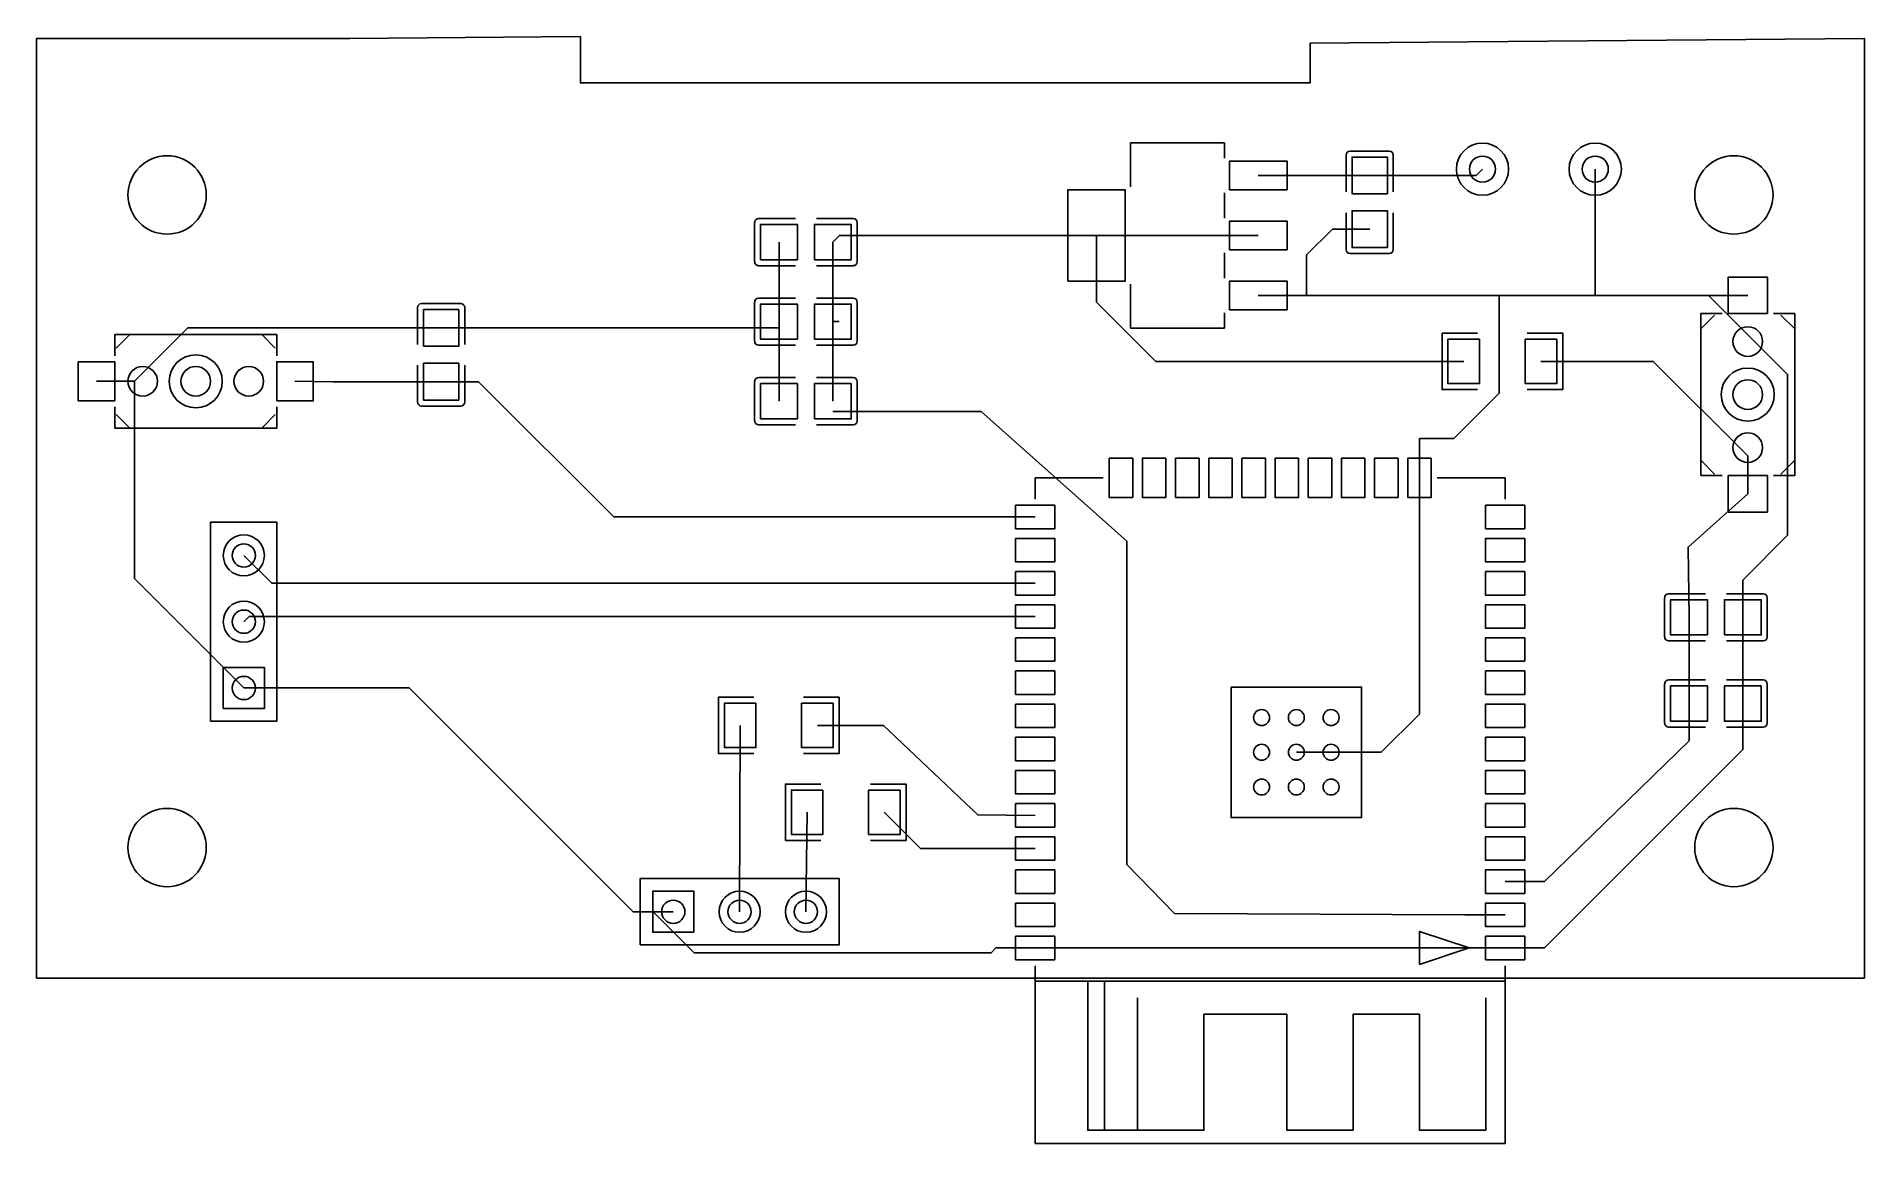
# Model space of a CAD drawing. Header units: millimetres. Extents: x 0 to 70, y -6.3 to 36.1.
import ezdxf

# ---------------------------------------------------------------- set-up
doc = ezdxf.new("R2010")
doc.units = ezdxf.units.MM

msp = doc.modelspace()

# ---------------------------------------------------------------- linework, layer by layer
for points in [[(0, 0), (70, 0), (70, 35.999), (48.768, 35.814), (48.768, 34.29), (20.828, 34.29), (20.828, 36.068), (11.999, 35.999), (0, 35.999), (0, 0)], [(45.687, 30.198), (45.687, 31.298), (47.887, 31.298), (47.887, 30.198)], [(51.729, 30.043), (50.379, 30.043), (50.379, 31.453), (51.729, 31.453)], [(39.489, 26.698), (39.489, 30.198), (41.689, 30.198), (41.689, 26.698)], [(29.139, 27.519), (29.139, 28.869), (27.729, 28.869), (27.729, 27.519)], [(29.789, 27.519), (29.789, 28.869), (31.199, 28.869), (31.199, 27.519)], [(45.687, 27.898), (45.687, 28.998), (47.887, 28.998), (47.887, 27.898)], [(51.729, 29.393), (50.379, 29.393), (50.379, 27.983), (51.729, 27.983)], [(30.495, 28.194), (30.495, 28.194)], [(45.687, 25.598), (45.687, 26.698), (47.887, 26.698), (47.887, 25.598)], [(66.282, 25.452), (64.782, 25.452), (64.782, 26.852), (66.282, 26.852)], [(14.819, 24.201), (16.169, 24.201), (16.169, 25.611), (14.819, 25.611)], [(29.139, 24.471), (29.139, 25.821), (27.729, 25.821), (27.729, 24.471)], [(29.789, 24.471), (29.789, 25.821), (31.199, 25.821), (31.199, 24.471)], [(30.495, 25.146), (30.495, 25.146)], [(55.259, 24.472), (55.259, 22.772), (54.051, 22.772), (54.051, 24.472)], [(57.009, 24.472), (57.009, 22.772), (58.217, 22.772), (58.217, 24.472)], [(1.596, 22.11), (1.596, 23.61), (2.996, 23.61), (2.996, 22.11)], [(9.196, 22.11), (9.196, 23.61), (10.596, 23.61), (10.596, 22.11)], [(14.819, 23.551), (16.169, 23.551), (16.169, 22.141), (14.819, 22.141)], [(29.139, 21.423), (29.139, 22.773), (27.729, 22.773), (27.729, 21.423)], [(29.789, 21.423), (29.789, 22.773), (31.199, 22.773), (31.199, 21.423)], [(41.979, 19.914), (41.979, 18.414), (41.079, 18.414), (41.079, 19.914)], [(43.249, 19.914), (43.249, 18.414), (42.349, 18.414), (42.349, 19.914)], [(44.519, 19.914), (44.519, 18.414), (43.619, 18.414), (43.619, 19.914)], [(45.789, 19.914), (45.789, 18.414), (44.889, 18.414), (44.889, 19.914)], [(47.059, 19.914), (47.059, 18.414), (46.159, 18.414), (46.159, 19.914)], [(48.329, 19.914), (48.329, 18.414), (47.429, 18.414), (47.429, 19.914)], [(49.599, 19.914), (49.599, 18.414), (48.699, 18.414), (48.699, 19.914)], [(50.869, 19.914), (50.869, 18.414), (49.969, 18.414), (49.969, 19.914)], [(52.139, 19.914), (52.139, 18.414), (51.239, 18.414), (51.239, 19.914)], [(53.409, 19.914), (53.409, 18.414), (52.509, 18.414), (52.509, 19.914)], [(66.282, 17.852), (64.782, 17.852), (64.782, 19.252), (66.282, 19.252)], [(37.494, 18.114), (38.994, 18.114), (38.994, 17.214), (37.494, 17.214)], [(56.994, 17.214), (55.494, 17.214), (55.494, 18.114), (56.994, 18.114)], [(37.494, 16.844), (38.994, 16.844), (38.994, 15.944), (37.494, 15.944)], [(56.994, 15.944), (55.494, 15.944), (55.494, 16.844), (56.994, 16.844)], [(37.494, 15.574), (38.994, 15.574), (38.994, 14.674), (37.494, 14.674)], [(56.994, 14.674), (55.494, 14.674), (55.494, 15.574), (56.994, 15.574)], [(37.494, 14.304), (38.994, 14.304), (38.994, 13.404), (37.494, 13.404)], [(56.994, 13.404), (55.494, 13.404), (55.494, 14.304), (56.994, 14.304)], [(63.988, 13.143), (63.988, 14.493), (62.578, 14.493), (62.578, 13.143)], [(64.638, 13.143), (64.638, 14.493), (66.048, 14.493), (66.048, 13.143)], [(37.494, 13.034), (38.994, 13.034), (38.994, 12.134), (37.494, 12.134)], [(56.994, 12.134), (55.494, 12.134), (55.494, 13.034), (56.994, 13.034)], [(7.15, 10.325), (7.15, 11.9), (8.725, 11.9), (8.725, 10.325)], [(37.494, 11.764), (38.994, 11.764), (38.994, 10.864), (37.494, 10.864)], [(56.994, 10.864), (55.494, 10.864), (55.494, 11.764), (56.994, 11.764)], [(27.548, 10.528), (27.548, 8.827), (26.34, 8.827), (26.34, 10.528)], [(29.298, 10.528), (29.298, 8.827), (30.505, 8.827), (30.505, 10.528)], [(45.744, 11.149), (50.744, 11.149), (50.744, 6.149), (45.744, 6.149)], [(63.988, 11.191), (63.988, 9.841), (62.578, 9.841), (62.578, 11.191)], [(64.638, 11.191), (64.638, 9.841), (66.048, 9.841), (66.048, 11.191)], [(37.494, 10.494), (38.994, 10.494), (38.994, 9.594), (37.494, 9.594)], [(56.994, 9.594), (55.494, 9.594), (55.494, 10.494), (56.994, 10.494)], [(37.494, 9.224), (38.994, 9.224), (38.994, 8.324), (37.494, 8.324)], [(56.994, 8.324), (55.494, 8.324), (55.494, 9.224), (56.994, 9.224)], [(37.494, 7.954), (38.994, 7.954), (38.994, 7.054), (37.494, 7.054)], [(56.994, 7.054), (55.494, 7.054), (55.494, 7.954), (56.994, 7.954)], [(30.113, 7.2), (30.113, 5.5), (28.905, 5.5), (28.905, 7.2)], [(31.863, 7.2), (31.863, 5.5), (33.071, 5.5), (33.071, 7.2)], [(37.494, 6.684), (38.994, 6.684), (38.994, 5.784), (37.494, 5.784)], [(56.994, 5.784), (55.494, 5.784), (55.494, 6.684), (56.994, 6.684)], [(37.494, 5.414), (38.994, 5.414), (38.994, 4.514), (37.494, 4.514)], [(56.994, 4.514), (55.494, 4.514), (55.494, 5.414), (56.994, 5.414)], [(37.494, 4.144), (38.994, 4.144), (38.994, 3.244), (37.494, 3.244)], [(56.994, 3.244), (55.494, 3.244), (55.494, 4.144), (56.994, 4.144)], [(25.171, 1.753), (23.597, 1.753), (23.597, 3.327), (25.171, 3.327)], [(37.494, 2.874), (38.994, 2.874), (38.994, 1.974), (37.494, 1.974)], [(56.994, 1.974), (55.494, 1.974), (55.494, 2.874), (56.994, 2.874)], [(37.494, 1.604), (38.994, 1.604), (38.994, 0.704), (37.494, 0.704)], [(52.959, 0.519), (52.959, 1.789), (54.864, 1.154), (52.959, 0.519)], [(56.994, 0.704), (55.494, 0.704), (55.494, 1.604), (56.994, 1.604)], [(40.894, -5.831), (40.259, -5.831), (40.259, -0.116), (40.894, -0.116), (40.894, -5.831)]]:
    msp.add_lwpolyline(points, close=True)
for points in [[(41.888, 31.998), (45.488, 31.998)], [(41.888, 31.998), (41.888, 30.313)], [(45.488, 31.998), (45.488, 31.413)], [(50.15, 31.529), (50.15, 30.119)], [(51.805, 31.682), (50.303, 31.682)], [(51.958, 30.119), (51.958, 31.529)], [(51.054, 30.747), (55.133, 30.747), (55.372, 30.988)], [(59.69, 26.152), (59.69, 30.988)], [(46.787, 30.747), (51.054, 30.747)], [(45.488, 30.083), (45.488, 29.113)], [(27.5, 27.443), (27.5, 28.945)], [(27.653, 29.098), (29.063, 29.098)], [(31.275, 29.098), (29.865, 29.098)], [(31.428, 27.443), (31.428, 28.945)], [(50.15, 27.907), (50.15, 29.317)], [(51.958, 29.317), (51.958, 27.907)], [(28.435, 28.194), (28.435, 25.146)], [(30.494, 28.194), (30.748, 28.448), (40.589, 28.448)], [(30.495, 28.194), (30.749, 28.448), (40.589, 28.448)], [(30.495, 28.194), (30.495, 26.718)], [(46.787, 28.448), (40.589, 28.448)], [(46.787, 28.448), (40.589, 28.448)], [(40.589, 28.448), (40.589, 25.898)], [(48.638, 26.147), (48.638, 27.701), (49.627, 28.687)], [(51.054, 28.687), (49.627, 28.687)], [(45.488, 27.783), (45.488, 26.813)], [(51.805, 27.754), (50.303, 27.754)], [(29.063, 27.29), (27.653, 27.29)], [(29.865, 27.29), (31.275, 27.29)], [(30.495, 25.146), (30.495, 26.718), (30.495, 26.718)], [(27.653, 26.05), (29.063, 26.05)], [(31.275, 26.05), (29.865, 26.05)], [(41.888, 26.583), (41.888, 24.898)], [(46.787, 26.147), (48.638, 26.147)], [(48.638, 26.147), (56.012, 26.147)], [(52.959, 20.665), (54.275, 20.665), (56.012, 22.405), (56.012, 26.147)], [(56.012, 26.147), (59.685, 26.147), (59.69, 26.152)], [(59.69, 26.152), (64.031, 26.152)], [(65.532, 26.152), (64.031, 26.152)], [(65.344, 15.245), (67.059, 16.962), (67.059, 23.122), (64.031, 26.152)], [(14.59, 24.277), (14.59, 25.687)], [(14.743, 25.84), (16.245, 25.84)], [(16.398, 25.687), (16.398, 24.277)], [(27.5, 24.395), (27.5, 25.897)], [(31.428, 24.395), (31.428, 25.897)], [(54.656, 23.622), (42.865, 23.622), (40.589, 25.898)], [(45.488, 25.483), (45.488, 24.898)], [(63.732, 19.252), (63.732, 25.452)], [(63.732, 25.452), (64.551, 25.452)], [(63.754, 24.892), (64.262, 25.4)], [(66.513, 25.452), (67.332, 25.452)], [(67.31, 24.892), (66.802, 25.4)], [(67.332, 25.452), (67.332, 19.252)], [(2.996, 24.66), (9.196, 24.66)], [(2.996, 24.66), (2.996, 23.841)], [(3.048, 24.13), (3.556, 24.638)], [(15.494, 24.905), (5.794, 24.905), (3.749, 22.86)], [(8.636, 24.638), (9.144, 24.13)], [(9.196, 24.66), (9.196, 23.841)], [(15.494, 24.905), (16.921, 24.905)], [(28.435, 24.905), (16.921, 24.905)], [(28.435, 24.905), (28.435, 25.146)], [(28.435, 22.098), (28.435, 24.905)], [(30.495, 25.146), (30.495, 23.67)], [(30.734, 25.146), (30.495, 25.146)], [(41.888, 24.898), (45.488, 24.898)], [(55.183, 24.701), (53.823, 24.701), (53.823, 22.543), (55.183, 22.543)], [(57.085, 24.701), (58.445, 24.701), (58.445, 22.543), (57.085, 22.543)], [(29.063, 24.242), (27.653, 24.242)], [(29.865, 24.242), (31.275, 24.242)], [(14.59, 23.475), (14.59, 22.065)], [(16.398, 22.065), (16.398, 23.475)], [(30.495, 22.098), (30.495, 23.67)], [(57.612, 23.622), (61.915, 23.622), (65.532, 20.005)], [(2.296, 22.86), (3.749, 22.86)], [(7.937, 11.112), (3.749, 15.301), (3.749, 22.86)], [(15.494, 22.845), (11.361, 22.845), (9.896, 22.86)], [(9.896, 22.86), (9.896, 22.86)], [(16.208, 22.845), (15.494, 22.845)], [(16.208, 22.845), (16.921, 22.845)], [(38.245, 17.663), (22.103, 17.663), (16.921, 22.845)], [(27.5, 21.347), (27.5, 22.849)], [(27.653, 23.002), (29.063, 23.002)], [(31.275, 23.002), (29.865, 23.002)], [(31.428, 21.347), (31.428, 22.849)], [(2.996, 21.879), (2.996, 21.06)], [(9.196, 21.879), (9.196, 21.06)], [(14.743, 21.912), (16.245, 21.912)], [(54.694, 2.423), (43.584, 2.479), (41.758, 4.356), (41.758, 16.739), (36.17, 21.707), (30.488, 21.707)], [(9.196, 21.06), (2.996, 21.06)], [(3.048, 21.59), (3.556, 21.082)], [(8.636, 21.082), (9.144, 21.59)], [(29.063, 21.194), (27.653, 21.194)], [(29.865, 21.194), (31.275, 21.194)], [(52.959, 19.164), (52.959, 20.665)], [(64.262, 19.304), (63.754, 19.812)], [(65.532, 19.279), (65.532, 20.005)], [(66.802, 19.304), (67.31, 19.812)], [(40.848, 19.164), (38.244, 19.164)], [(38.244, 19.164), (38.244, 18.345)], [(51.496, 8.649), (52.959, 10.112), (52.959, 19.164)], [(56.244, 19.164), (53.64, 19.164)], [(56.244, 18.345), (56.244, 19.164)], [(63.732, 19.252), (64.551, 19.252)], [(65.532, 18.552), (65.532, 19.279)], [(66.513, 19.252), (67.332, 19.252)], [(65.532, 18.552), (63.246, 16.51), (63.284, 13.818)], [(6.667, 11.747), (6.667, 9.842), (9.207, 9.842), (9.207, 17.462), (6.667, 17.462)], [(6.667, 17.462), (6.667, 11.747)], [(7.937, 16.192), (9.007, 15.123), (38.245, 15.123)], [(62.502, 14.721), (63.912, 14.721)], [(66.124, 14.721), (64.714, 14.721)], [(65.344, 13.818), (65.344, 15.245)], [(62.349, 13.066), (62.349, 14.569)], [(66.276, 13.066), (66.276, 14.569)], [(7.937, 13.652), (8.138, 13.853), (38.245, 13.853)], [(63.284, 10.516), (63.284, 13.818)], [(65.344, 10.516), (65.344, 13.818)], [(63.912, 12.914), (62.502, 12.914)], [(64.714, 12.914), (66.124, 12.914)], [(62.349, 11.267), (62.349, 9.764)], [(63.912, 11.419), (62.502, 11.419)], [(64.714, 11.419), (66.124, 11.419)], [(66.276, 11.267), (66.276, 9.764)], [(22.845, 2.54), (14.272, 11.112), (7.937, 11.112)], [(27.471, 10.756), (26.111, 10.756), (26.111, 8.598), (27.471, 8.598)], [(29.374, 10.756), (30.734, 10.756), (30.734, 8.598), (29.374, 8.598)], [(57.747, 1.153), (65.344, 8.75), (65.344, 10.516)], [(63.284, 10.516), (63.284, 9.088)], [(26.924, 2.54), (26.944, 9.677)], [(29.901, 9.677), (32.436, 9.677), (36.043, 6.248), (38.245, 6.233)], [(62.502, 9.612), (63.912, 9.612)], [(66.124, 9.612), (64.714, 9.612)], [(48.245, 8.649), (49.574, 8.649)], [(49.574, 8.649), (51.496, 8.649)], [(57.747, 3.693), (63.284, 9.088), (63.284, 9.088)], [(30.037, 7.429), (28.677, 7.429), (28.677, 5.271), (30.037, 5.271)], [(31.939, 7.429), (33.299, 7.429), (33.299, 5.271), (31.939, 5.271)], [(29.464, 2.54), (29.509, 6.35)], [(32.466, 6.35), (33.853, 4.963), (38.245, 4.963)], [(28.829, 1.27), (30.734, 1.27), (30.734, 3.81), (23.114, 3.81), (23.114, 1.27)], [(56.243, 3.693), (57.747, 3.693)], [(23.614, 2.54), (22.845, 2.54)], [(24.384, 2.54), (23.614, 2.54)], [(23.614, 2.54), (25.189, 0.965), (36.553, 0.965), (36.741, 1.153)], [(56.243, 2.423), (54.694, 2.423)], [(23.114, 1.27), (28.829, 1.27)], [(37.493, 1.153), (36.741, 1.153)], [(37.493, 1.153), (38.245, 1.153)], [(38.245, 1.153), (56.243, 1.153)], [(56.243, 1.153), (57.747, 1.153)], [(38.244, 0.473), (38.244, -6.336)], [(56.244, -6.336), (56.244, 0.473)], [(56.244, -0.116), (38.244, -0.116)], [(40.894, -5.831), (42.164, -5.831), (42.164, -0.751)], [(42.164, -5.831), (44.704, -5.831), (44.704, -1.386), (47.879, -1.386), (47.879, -5.831), (50.419, -5.831), (50.419, -1.386)], [(50.419, -1.386), (50.419, -1.386), (52.959, -1.386), (52.959, -5.831), (55.499, -5.831), (55.499, -0.751)], [(56.244, -6.336), (38.244, -6.336)]]:
    msp.add_lwpolyline(points)
for centre, radius in [((5, 30), 1.5), ((55.372, 30.988), 1), ((59.69, 30.988), 1), ((65, 30), 1.5), ((55.372, 30.988), 0.5), ((59.69, 30.988), 0.5), ((65.532, 24.384), 0.568), ((6.096, 22.86), 1.016), ((4.064, 22.86), 0.568), ((6.096, 22.86), 0.568), ((8.128, 22.86), 0.568), ((65.532, 22.352), 1.016), ((65.532, 22.352), 0.568), ((65.532, 20.32), 0.568), ((7.937, 16.192), 0.787), ((7.937, 16.192), 0.445), ((7.937, 13.652), 0.787), ((7.937, 13.652), 0.445), ((7.937, 11.112), 0.445), ((46.914, 9.979), 0.305), ((48.244, 9.979), 0.305), ((49.574, 9.979), 0.305), ((46.914, 8.649), 0.305), ((48.245, 8.649), 0.305), ((49.574, 8.649), 0.305), ((46.914, 7.319), 0.305), ((48.244, 7.319), 0.305), ((49.574, 7.319), 0.305), ((5, 5), 1.5), ((65, 5), 1.5), ((24.384, 2.54), 0.445), ((26.924, 2.54), 0.787), ((26.924, 2.54), 0.445), ((29.464, 2.54), 0.787), ((29.464, 2.54), 0.445)]:
    msp.add_circle(centre, radius)
for centre, start, end in [((50.303, 31.529), 90, 180), ((51.805, 31.529), 0, 90), ((27.653, 28.945), 90, 180), ((31.275, 28.945), 0, 90), ((27.653, 27.443), 180, 270), ((31.275, 27.443), 270, 360), ((50.303, 27.907), 180, 270), ((51.805, 27.907), 270, 0), ((27.653, 25.897), 90, 180), ((31.275, 25.897), 0, 90), ((14.743, 25.687), 90, 180), ((16.245, 25.687), 0, 90), ((27.653, 24.395), 180, 270), ((31.275, 24.395), 270, 360), ((27.653, 22.849), 90, 180), ((31.275, 22.849), 0, 90), ((14.743, 22.065), 180, 270), ((16.245, 22.065), 270, 360), ((27.653, 21.347), 180, 270), ((31.275, 21.347), 270, 360), ((62.502, 14.569), 90, 180), ((66.124, 14.569), 0, 90), ((62.502, 13.066), 180, 270), ((66.124, 13.066), 270, 360), ((62.502, 11.267), 90, 180), ((66.124, 11.267), 0, 90), ((62.502, 9.764), 180, 270), ((66.124, 9.764), 270, 0)]:
    msp.add_arc(centre, 0.152, start, end)

doc.saveas('drawing.dxf')
